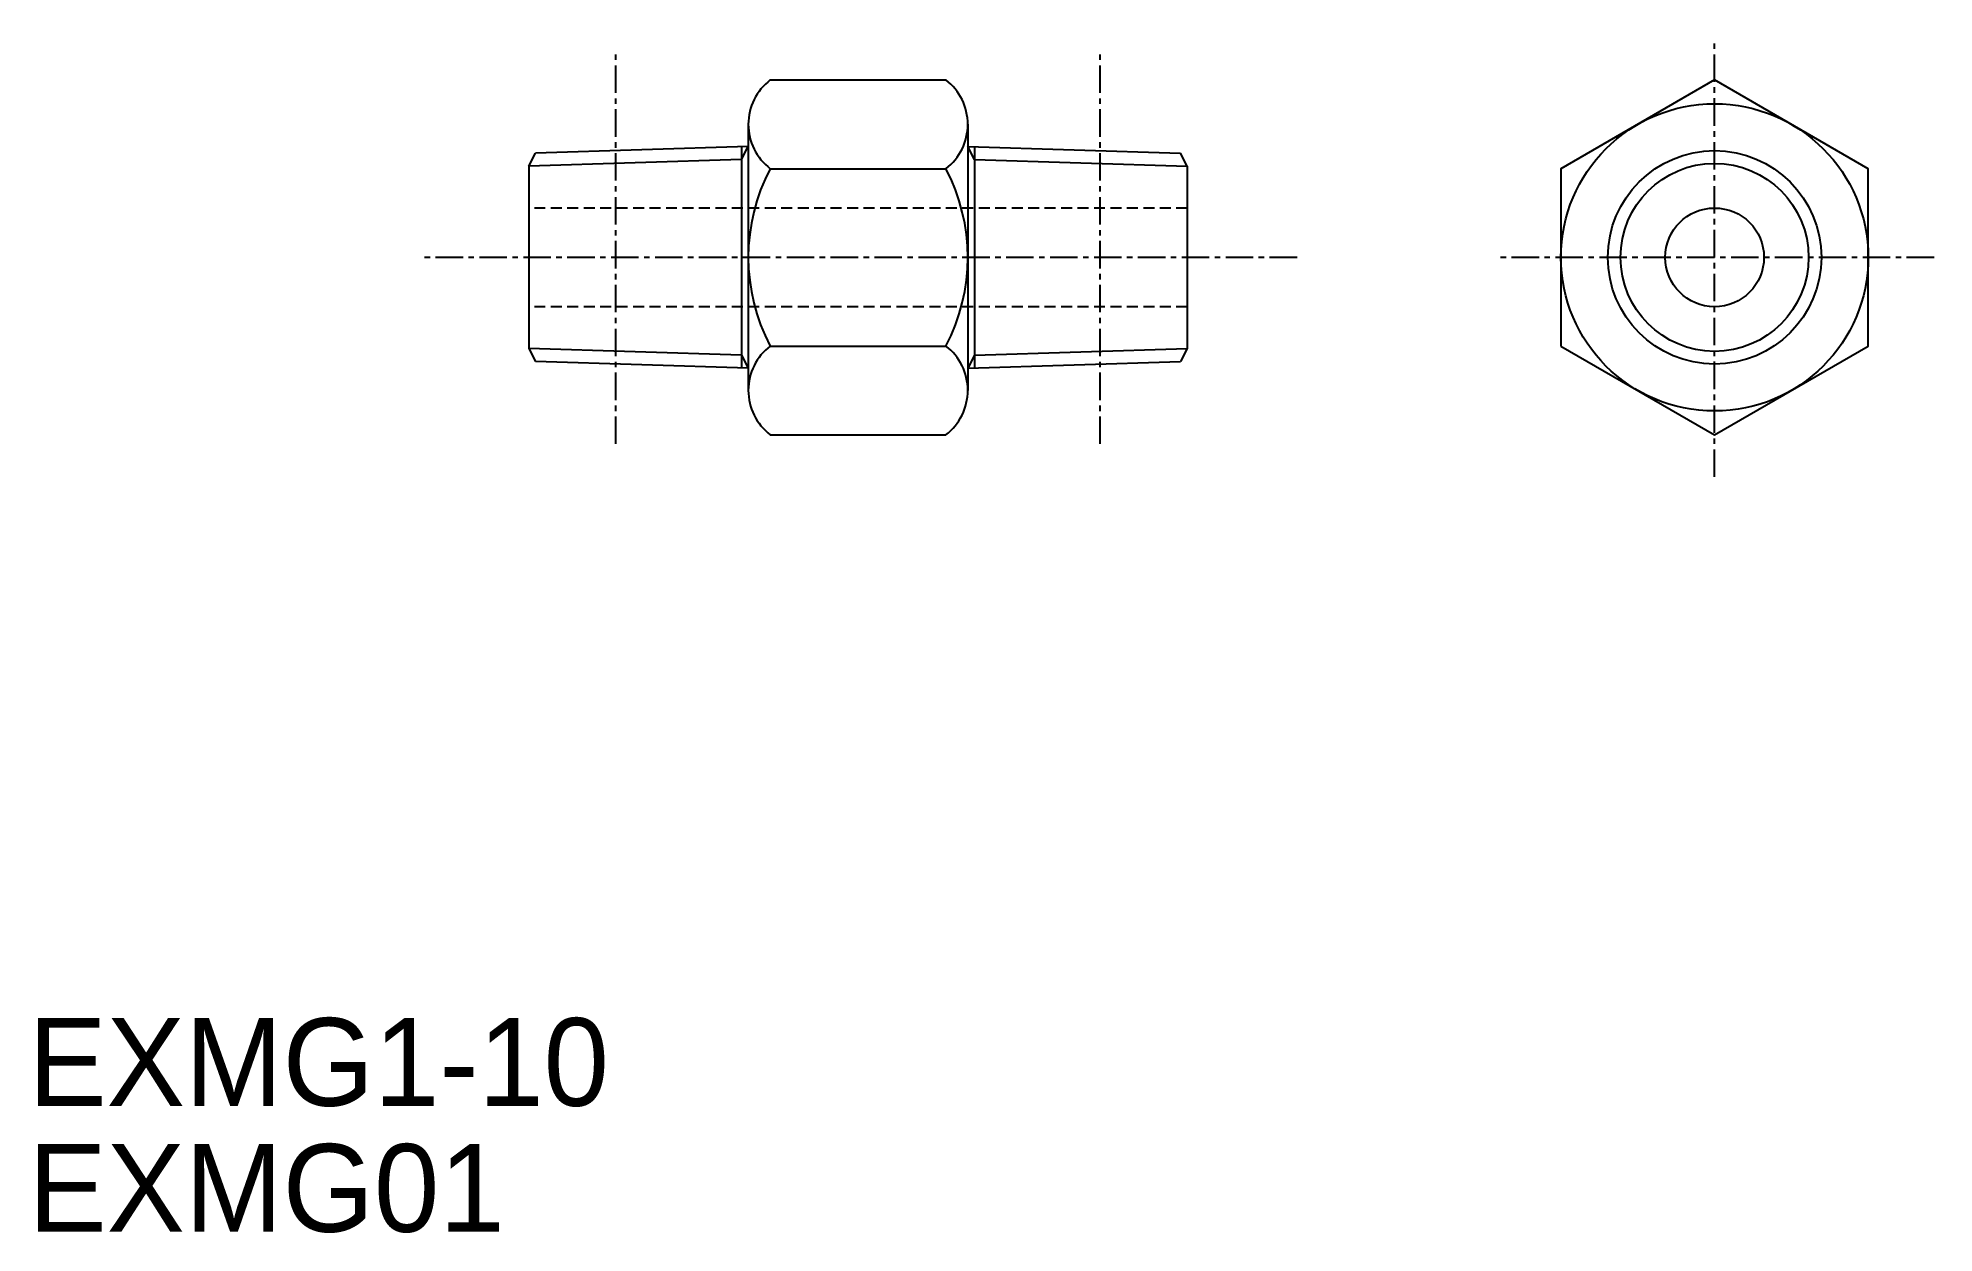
# Model space of a CAD drawing. Extents: x 111 to 197.4, y 172.7 to 227.2.
import ezdxf

# ---------------------------------------------------------------- set-up
doc = ezdxf.new("R2010")
doc.units = 0
doc.linetypes.add('CENTER', pattern=[2, 1.25, -0.25, 0.25, -0.25])
doc.linetypes.add('DASHED', pattern=[0.75, 0.5, -0.25])
doc.layers.get('0').update_dxf_attribs({"linetype": 'CONTINUOUS'})
doc.layers.add('CENTER', color=1, linetype='CENTER')

msp = doc.modelspace()

# ---------------------------------------------------------------- linework, layer by layer
at = {"color": 7, "linetype": 'CONTINUOUS'}
for p, q in [((144.393, 225.253), (152.393, 225.253)), ((143.393, 223.233), (143.393, 211.108)), ((153.393, 223.233), (153.393, 211.108)), ((143.393, 222.223), (133.7, 221.92)), ((143.085, 222.213), (143.085, 212.128)), ((153.393, 222.223), (163.085, 221.92)), ((153.7, 222.213), (153.7, 212.128)), ((133.393, 221.329), (133.7, 221.92)), ((133.393, 221.329), (133.393, 213.011)), ((144.393, 221.212), (152.393, 221.212)), ((163.393, 221.329), (163.085, 221.92)), ((163.393, 221.329), (163.393, 213.011)), ((133.393, 213.011), (133.7, 212.421)), ((144.393, 213.129), (152.393, 213.129)), ((163.393, 213.011), (163.085, 212.421)), ((143.393, 212.118), (133.7, 212.421)), ((153.393, 212.118), (163.085, 212.421)), ((144.393, 209.088), (152.393, 209.088))]:
    msp.add_line(p, q, dxfattribs=at)
at = {"color": 3, "linetype": 'CONTINUOUS'}
for p, q in [((143.085, 221.632), (143.393, 222.223)), ((153.7, 221.632), (153.393, 222.223)), ((143.085, 221.632), (133.393, 221.329)), ((153.7, 221.632), (163.393, 221.329)), ((143.085, 212.709), (133.393, 213.011)), ((143.085, 212.709), (143.393, 212.118)), ((153.7, 212.709), (153.393, 212.118)), ((153.7, 212.709), (163.393, 213.011))]:
    msp.add_line(p, q, dxfattribs=at)
at = {"color": 3, "linetype": 'DASHED'}
for p, q in [((163.393, 219.42), (133.393, 219.42)), ((163.393, 214.92), (133.393, 214.92))]:
    msp.add_line(p, q, dxfattribs=at)
at = {"color": 7, "linetype": 'CONTINUOUS'}
msp.add_lwpolyline([(180.419, 213.129), (187.419, 209.088), (194.419, 213.129), (194.419, 221.212), (187.419, 225.253), (180.419, 221.212)], close=True, dxfattribs=at)
for radius in [7, 4.864, 2.25]:
    msp.add_circle((187.419, 217.17), radius, dxfattribs=at)
at = {"color": 3, "linetype": 'CONTINUOUS'}
msp.add_circle((187.419, 217.17), 4.283, dxfattribs=at)
at = {"color": 7, "linetype": 'CONTINUOUS'}
for centre, radius, start, end in [((145.934, 223.233), 2.542, 127.34099, 232.65901), ((150.851, 223.233), 2.542, 307.34099, 52.65901), ((152.059, 217.17), 8.667, 152.20423, 207.79577), ((144.393, 221.212), 4.02e-14, 315, 60.31801), ((144.726, 217.17), 8.667, 332.20423, 27.79577), ((145.934, 211.108), 2.542, 127.34098, 232.65902), ((150.851, 211.108), 2.542, 307.34098, 52.65902)]:
    msp.add_arc(centre, radius, start, end, dxfattribs=at)
at = {"layer": 'CENTER', "color": 1, "linetype": 'CENTER'}
for p, q in [((137.363, 208.667), (137.363, 226.649)), ((159.423, 208.667), (159.423, 226.649)), ((187.419, 207.17), (187.419, 227.17)), ((168.393, 217.17), (128.393, 217.17)), ((197.419, 217.17), (177.419, 217.17))]:
    msp.add_line(p, q, dxfattribs=at)

# ---------------------------------------------------------------- texts
at = {"color": 7, "linetype": 'CONTINUOUS'}
for s, p in [('EXMG1-10', (110.586, 178.507)), ('EXMG01', (110.586, 172.766))]:
    msp.add_text(s, height=4, dxfattribs=at).set_placement(p)

doc.saveas('drawing.dxf')
